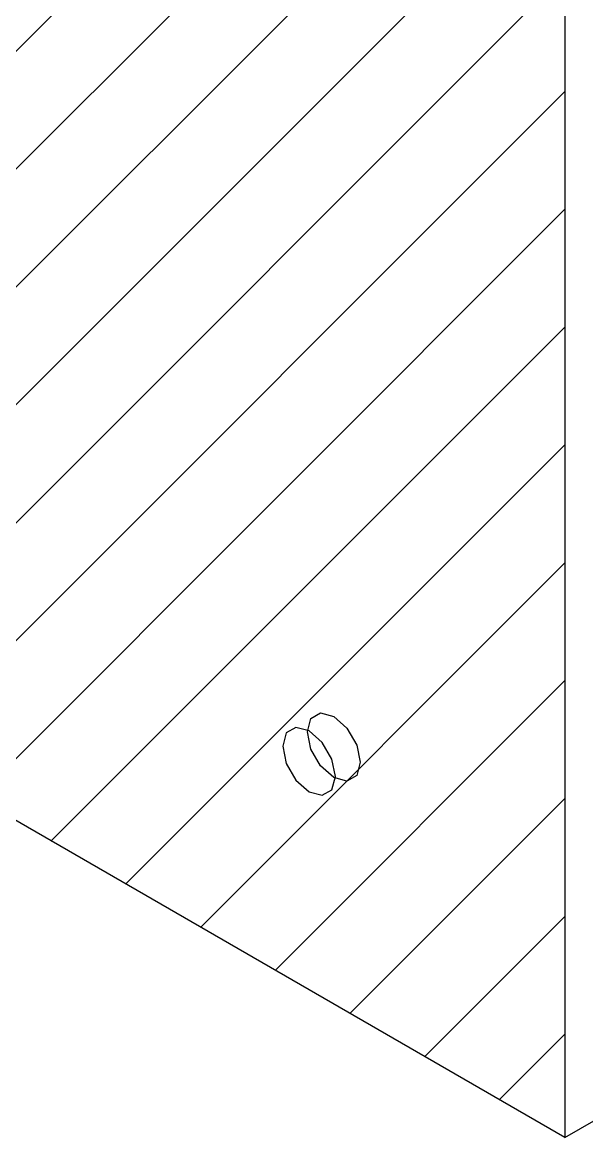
# Model space of a CAD drawing. Header units: millimetres. Extents: x 0 to 297, y 0 to 420.
# Drawn here: x 162.47 to 168.93, y 151.33 to 164.08 of the extents above; entities that cross this region are included whole.
import ezdxf

# ---------------------------------------------------------------- set-up
doc = ezdxf.new("R2010")
doc.units = ezdxf.units.MM
doc.layers.add('2-AXO-ARISTAS', color=7, linetype='Continuous')
doc.layers.add('2-AXO-RAYADOS', color=8, linetype='Continuous')

msp = doc.modelspace()

# ---------------------------------------------------------------- hatches: boundary and pattern name
at = {"layer": '2-AXO-RAYADOS'}
h = msp.add_hatch(dxfattribs=at)
h.set_pattern_fill('ANSI31', color=8, scale=0.3)
h.paths.add_polyline_path([(159.249, 205.765), (159.249, 205.765), (159.249, 205.765), (159.249, 205.765), (159.249, 205.765), (159.249, 205.765), (159.249, 205.765), (159.249, 205.765), (159.249, 205.765), (159.249, 205.765), (159.249, 205.765), (159.249, 205.765), (159.249, 205.765), (159.249, 205.765), (159.249, 205.765), (159.249, 205.765), (159.249, 205.765), (159.249, 205.766), (159.249, 205.766), (159.249, 205.766), (159.249, 205.766), (159.249, 205.766), (159.249, 205.766), (159.249, 205.766), (159.249, 205.766), (159.249, 205.766), (159.249, 205.766), (159.248, 205.766), (159.248, 205.766), (159.248, 205.766), (159.248, 205.766), (159.248, 205.766), (159.248, 205.766), (159.248, 205.766), (159.248, 205.766), (159.248, 205.766), (159.248, 205.766), (159.248, 205.766), (159.248, 205.766), (159.248, 205.766), (145.106, 213.931), (145.106, 213.931), (145.106, 213.931), (145.105, 213.931), (145.105, 213.932), (145.105, 213.932), (145.105, 213.932), (145.105, 213.932), (145.104, 213.931), (145.104, 213.931), (145.104, 213.931), (145.104, 213.931), (145.104, 213.931), (145.103, 213.931), (145.103, 213.931), (145.103, 213.931), (145.103, 213.93), (145.103, 213.93), (145.103, 213.93), (145.103, 213.93), (145.103, 213.93), (145.103, 213.93), (145.103, 164.94), (145.103, 164.94), (145.103, 164.94), (145.103, 164.94), (145.103, 164.94), (145.103, 164.94), (145.103, 164.94), (145.103, 164.94), (145.103, 164.94), (145.103, 164.94), (145.103, 164.939), (145.103, 164.939), (145.103, 164.939), (145.103, 164.939), (145.103, 164.939), (145.103, 164.939), (145.103, 164.939), (145.103, 164.939), (145.103, 164.939), (145.103, 164.939), (145.103, 164.939), (145.103, 164.939), (145.103, 164.939), (145.103, 164.939), (145.103, 164.939), (145.103, 164.939), (145.103, 164.939), (145.103, 164.939), (145.103, 164.939), (145.103, 164.939), (145.103, 164.939), (145.103, 164.939), (145.103, 164.939), (145.103, 164.939), (145.103, 164.939), (145.103, 164.939), (145.103, 164.939), (145.103, 164.939), (145.103, 164.939), (145.103, 164.939), (145.103, 164.939), (145.103, 164.939), (145.103, 164.939), (145.103, 164.939), (145.103, 164.939), (145.103, 164.939), (145.103, 164.939), (145.103, 164.939), (145.103, 164.939), (145.103, 164.939), (145.103, 164.939), (145.103, 164.939), (145.103, 164.939), (145.103, 164.939), (145.103, 164.939), (145.103, 164.939), (145.103, 164.939), (145.103, 164.938), (145.103, 164.938), (145.103, 164.938), (145.103, 164.938), (145.103, 164.938), (145.103, 164.938), (145.103, 164.938), (145.103, 164.938), (145.103, 164.938), (145.103, 164.938), (145.104, 164.938), (145.104, 164.938), (145.104, 164.938), (145.104, 164.938), (145.104, 164.938), (145.104, 164.938), (145.104, 164.938), (145.104, 164.938), (145.104, 164.938), (145.104, 164.938), (145.104, 164.938), (145.104, 164.938), (145.104, 164.938), (145.104, 164.938), (145.104, 164.938), (145.104, 164.938), (145.104, 164.938), (145.104, 164.938), (145.104, 164.938), (145.104, 164.938), (168.674, 151.33), (168.674, 151.33), (168.674, 151.33), (168.675, 151.33), (168.675, 151.329), (168.675, 151.329), (168.675, 151.329), (168.675, 151.33), (168.676, 151.33), (168.676, 151.33), (168.676, 151.33), (168.676, 151.33), (168.676, 151.33), (168.676, 151.33), (168.677, 151.33), (168.677, 151.33), (168.677, 151.331), (168.677, 151.331), (168.677, 151.331), (168.677, 151.331), (168.677, 151.331), (168.677, 151.331), (168.677, 164.395), (168.677, 164.395), (168.677, 164.396), (168.677, 164.396), (168.677, 164.396), (168.677, 164.396), (168.677, 164.396), (168.677, 164.396), (168.677, 164.396), (168.677, 164.396), (168.677, 164.396), (168.677, 164.396), (168.677, 164.396), (168.677, 164.396), (168.677, 164.396), (168.677, 164.396), (168.677, 164.396), (168.677, 164.396), (168.677, 164.396), (168.677, 164.396), (168.677, 164.396), (168.677, 164.396), (168.677, 164.396), (168.677, 164.396), (168.677, 164.397), (168.677, 164.397), (168.677, 164.397), (168.677, 164.397), (168.677, 164.397), (168.677, 164.397), (168.677, 164.397), (168.677, 164.397), (168.677, 164.397), (168.676, 164.397), (168.676, 164.397), (168.676, 164.397), (168.676, 164.397), (168.676, 164.397), (168.676, 164.397), (168.676, 164.397), (168.676, 164.397), (168.676, 164.397), (168.676, 164.397), (159.249, 169.84), (159.249, 205.765), (159.249, 205.765), (159.249, 205.765)])

# ---------------------------------------------------------------- linework, layer by layer
at = {"layer": '2-AXO-ARISTAS', "lineweight": 25}
for p, q in [((168.675, 151.331), (145.105, 164.94)), ((168.675, 164.395), (168.675, 151.331)), ((168.675, 151.331), (180.932, 158.408)), ((165.774, 156.12), (165.884, 156.184)), ((165.884, 156.184), (166.035, 156.143)), ((165.734, 155.969), (165.774, 156.12)), ((166.035, 156.143), (166.186, 156.01)), ((165.491, 155.957), (165.451, 155.806)), ((165.602, 156.02), (165.491, 155.957)), ((165.752, 155.98), (165.602, 156.02)), ((165.774, 155.772), (165.734, 155.969)), ((165.903, 155.846), (165.752, 155.98)), ((166.186, 156.01), (166.297, 155.818)), ((165.451, 155.806), (165.491, 155.608)), ((166.014, 155.655), (165.903, 155.846)), ((166.297, 155.818), (166.337, 155.621)), ((165.884, 155.58), (165.774, 155.772)), ((165.491, 155.608), (165.602, 155.417)), ((166.035, 155.447), (165.884, 155.58)), ((166.054, 155.458), (166.014, 155.655)), ((166.337, 155.621), (166.297, 155.47)), ((166.014, 155.307), (166.054, 155.458)), ((166.186, 155.406), (166.035, 155.447)), ((166.297, 155.47), (166.186, 155.406)), ((165.602, 155.417), (165.752, 155.283)), ((165.903, 155.243), (166.014, 155.307)), ((165.752, 155.283), (165.903, 155.243))]:
    msp.add_line(p, q, dxfattribs=at)

doc.saveas('drawing.dxf')
